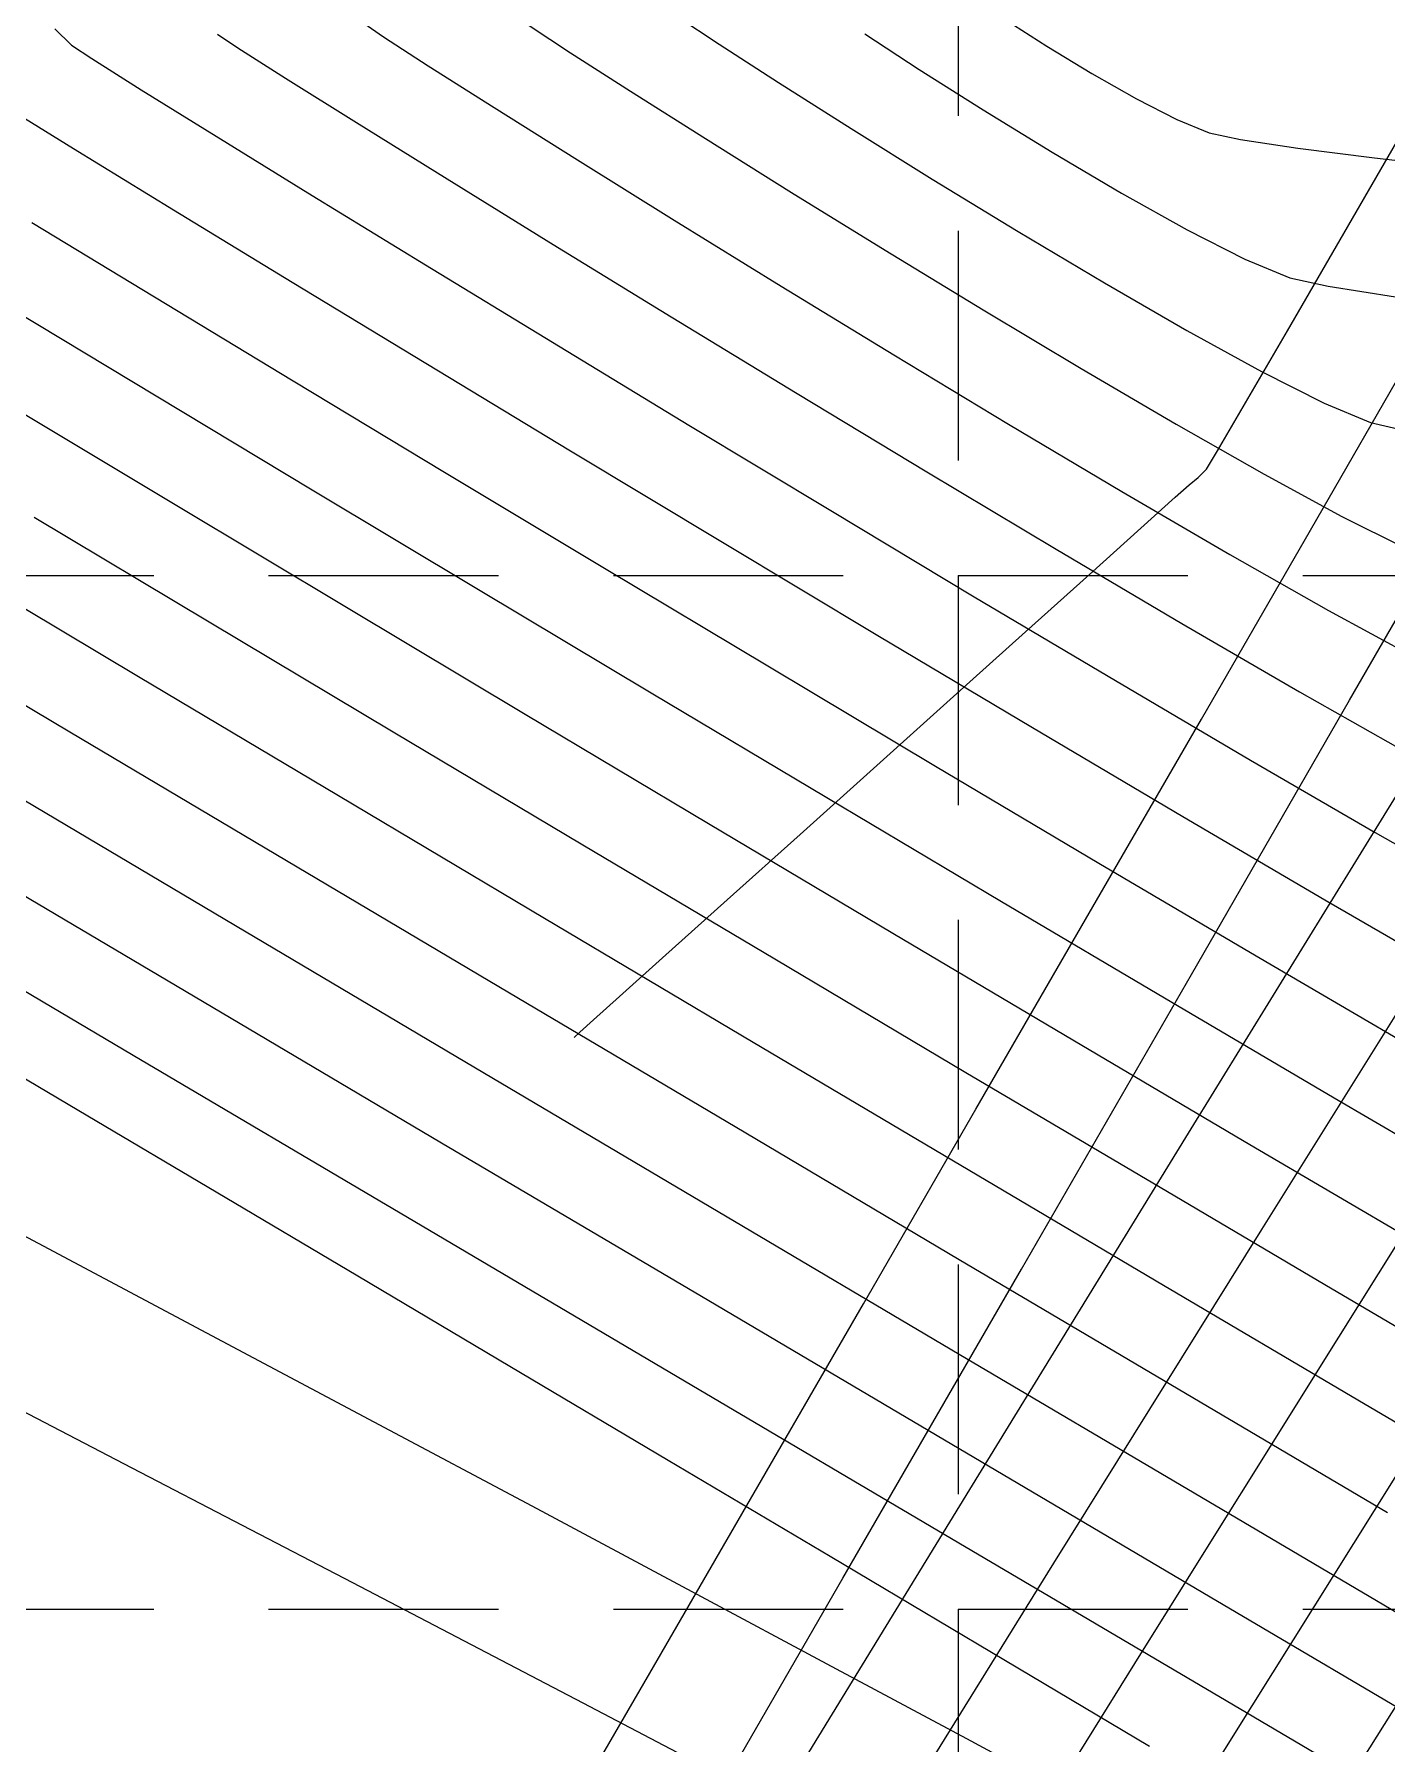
# Model space of a CAD drawing. Header units: inches. Extents: x 2547543 to 2548696, y 7125653 to 7126375.
# Drawn here: x 2547815.5 to 2547839.05, y 7125886.03 to 7125915.8 of the extents above; entities that cross this region are included whole.
import ezdxf

# ---------------------------------------------------------------- set-up
doc = ezdxf.new("R2010")
doc.units = ezdxf.units.IN
doc.header["$MEASUREMENT"] = 0
doc.linetypes.add('HIDDEN', pattern=[0.375, 0.25, -0.125])
for name, color, linetype in [('CONT-MJR', 6, 'Continuous'), ('CONT-MNR', 14, 'Continuous'), ('GRID', 254, 'HIDDEN'), ('V-TOPO-MAJR-E', 6, 'Continuous'), ('V-TOPO-MINR-E', 14, 'Continuous')]:
    doc.layers.add(name, color=color, linetype=linetype)

msp = doc.modelspace()

# ---------------------------------------------------------------- linework, layer by layer
at = {"layer": 'CONT-MJR', "color": 35, "extrusion": (0.8509779753055216, -0.525201376183379, 0), "elevation": -1574378.767079778}
msp.add_lwpolyline([(7402114.45853211, 580), (7402120.188843596, 580)], dxfattribs=at)
at = {"layer": 'CONT-MJR', "color": 35, "extrusion": (0.8515835396307628, -0.5242189189927629, 0), "elevation": -1565834.992723048}
msp.add_lwpolyline([(7403919.927138428, 580.0000000000005), (7403926.507941967, 580.0000000000005)], dxfattribs=at)
at = {"layer": 'CONT-MJR', "color": 35, "elevation": 580}
msp.add_lwpolyline([(2547831.787276759, 7125890.460518548), (2547835.59493268, 7125896.665901599)], dxfattribs=at)
at = {"layer": 'CONT-MJR', "color": 35, "extrusion": (0.8532339835092898, -0.5215283016144657, 0), "elevation": -1542456.884195219}
msp.add_lwpolyline([(7408810.459218822, 580), (7408818.288496888, 580)], dxfattribs=at)
at = {"layer": 'CONT-MNR', "color": 35, "extrusion": (0.8657220758274332, -0.500525011787663, 0), "elevation": -1360977.495273989}
msp.add_lwpolyline([(7444316.280940237, 583.0000000000009), (7444318.380421326, 583.0000000000009)], dxfattribs=at)
at = {"layer": 'CONT-MNR', "color": 35}
for points, elevation in [([(2547837.314925186, 7125910.636648601), (2547838.231905684, 7125912.220716295)], 583), ([(2547836.586039935, 7125909.380251028), (2547837.314925186, 7125910.636648601)], 583), ([(2547836.099482877, 7125908.545694258), (2547836.586039935, 7125909.380251028)], 583), ([(2547833.870597063, 7125906.394442907), (2547834.762831053, 7125907.196449261)], 583), ([(2547832.759546166, 7125905.395747622), (2547833.870597063, 7125906.394442907)], 583), ([(2547827.566224487, 7125900.727603356), (2547828.833017525, 7125901.866291275)], 583), ([(2547836.86835494, 7125894.984746616), (2547840.149645238, 7125900.231630243)], 579), ([(2547825.237977854, 7125898.6348019), (2547825.689532635, 7125899.040692965)], 583), ([(2547829.937832578, 7125893.694458246), (2547831.893479485, 7125897.079083259)], 582), ([(2547833.248370466, 7125889.173207506), (2547836.86835494, 7125894.984746616)], 579), ([(2547829.5800743, 7125888.915591065), (2547832.686183613, 7125894.297665453)], 581), ([(2547834.794397548, 7125887.644336265), (2547838.208634375, 7125893.113442205)], 578), ([(2547837.887761971, 7125884.582867255), (2547840.890224644, 7125889.367899965)], 576)]:
    msp.add_lwpolyline(points, dxfattribs=dict(at, elevation=elevation))
at = {"layer": 'CONT-MNR', "color": 35, "extrusion": (0.8661952921465343, -0.4997056292090174, 0), "elevation": -1353930.888371752}
msp.add_lwpolyline([(7445596.085166533, 582), (7445599.702417958, 582)], dxfattribs=at)
at = {"layer": 'CONT-MNR', "color": 35, "extrusion": (0.8588355746394103, -0.5122513599140504, 0), "elevation": -1462084.062568626}
msp.add_lwpolyline([(7425115.896563745, 583), (7425116.267467426, 583)], dxfattribs=at)
at = {"layer": 'CONT-MNR', "color": 35, "extrusion": (0.8663960389399881, -0.4993574908911437, 0), "elevation": -1350936.546068188}
msp.add_lwpolyline([(7446137.363168309, 581.0000000000005), (7446142.349628061, 581.0000000000005)], dxfattribs=at)
at = {"layer": 'CONT-MNR', "color": 35, "extrusion": (0.7024644157387361, -0.7117188662813684, 0), "elevation": -3281879.26109562}
msp.add_lwpolyline([(6819039.63962731, 583), (6819039.844363084, 583)], dxfattribs=at)
at = {"layer": 'CONT-MNR', "color": 35, "extrusion": (0.6685021330394982, -0.7437102245644073, 0), "elevation": -3596377.067711663}
msp.add_lwpolyline([(6658535.733020994, 583), (6658536.054036528, 583)], dxfattribs=at)
at = {"layer": 'CONT-MNR', "color": 35, "extrusion": (-0.6336107251346389, 0.7736520206102724, 0), "elevation": 3898637.121542899}
msp.add_lwpolyline([(-6486189.866986196, 583.0000000000009), (-6486190.074746943, 583.0000000000009)], dxfattribs=at)
at = {"layer": 'CONT-MNR', "color": 35, "extrusion": (0.6685021329101956, -0.7437102246806342, 0), "elevation": -3596377.068869328}
msp.add_lwpolyline([(6658534.923660658, 583), (6658535.732395723, 583)], dxfattribs=at)
at = {"layer": 'CONT-MNR', "color": 35, "extrusion": (0.8661112947485584, -0.4998512029684192, 0), "elevation": -1355182.245205112}
msp.add_lwpolyline([(7445364.629396343, 582), (7445368.425821194, 582)], dxfattribs=at)
at = {"layer": 'CONT-MNR', "color": 35, "extrusion": (0.6685021333861464, -0.7437102242528142, 0), "elevation": -3596377.06460808}
msp.add_lwpolyline([(6658530.540920801, 583.0000000000009), (6658532.232325885, 583.0000000000009)], dxfattribs=at)
at = {"layer": 'CONT-MNR', "color": 35, "extrusion": (-0.6685021329252225, 0.7437102246671268, 0), "elevation": 3596377.068734786}
msp.add_lwpolyline([(-6658528.74655967, 583), (-6658530.538691899, 583)], dxfattribs=at)
at = {"layer": 'CONT-MNR', "color": 35, "extrusion": (0.8662874017739746, -0.499545931349357, 0), "elevation": -1352556.144664012}
msp.add_lwpolyline([(7445837.829375491, 581), (7445843.340965843, 581)], dxfattribs=at)
at = {"layer": 'CONT-MNR', "color": 35, "extrusion": (0.8660297225860657, -0.4999925195415449, 0), "elevation": -1356397.085998399}
msp.add_lwpolyline([(7445139.500660975, 582), (7445143.405434203, 582)], dxfattribs=at)
at = {"layer": 'CONT-MNR', "color": 35, "extrusion": (0.6685021330846932, -0.7437102245237825, 0), "elevation": -3596377.067307024}
msp.add_lwpolyline([(6658526.951219542, 583), (6658528.747330824, 583)], dxfattribs=at)
at = {"layer": 'CONT-MNR', "color": 35, "extrusion": (-0.6685021328679439, 0.743710224718613, 0), "elevation": 3596377.069247609}
msp.add_lwpolyline([(-6658523.733004072, 583), (-6658525.246829167, 583)], dxfattribs=at)
at = {"layer": 'CONT-MNR', "color": 35, "extrusion": (0.8659459778753902, -0.5001375444829496, 0), "elevation": -1357643.886909725}
msp.add_lwpolyline([(7444908.301346315, 582), (7444912.243642897, 582)], dxfattribs=at)
at = {"layer": 'CONT-MNR', "color": 35, "extrusion": (-0.6685021333119219, 0.7437102243195326, 0), "elevation": 3596377.065272624}
msp.add_lwpolyline([(-6658522.725558011, 583), (-6658523.735151025, 583)], dxfattribs=at)
at = {"layer": 'CONT-MNR', "color": 35, "extrusion": (0.866195292272862, -0.4997056289900397, 0), "elevation": -1353928.813860286}
msp.add_lwpolyline([(7445582.428882611, 581), (7445588.349675688, 581)], dxfattribs=at)
at = {"layer": 'CONT-MNR', "color": 35, "extrusion": (0.6685021331200665, -0.7437102244919865, 0), "elevation": -3596377.066990327}
msp.add_lwpolyline([(6658521.795741206, 583), (6658522.1174653, 583)], dxfattribs=at)
at = {"layer": 'CONT-MNR', "color": 35, "extrusion": (0.6685021331291982, -0.7437102244837782, 0), "elevation": -3596377.066908567}
msp.add_lwpolyline([(6658521.662161032, 583), (6658521.795785361, 583)], dxfattribs=at)
at = {"layer": 'CONT-MNR', "color": 35, "extrusion": (0.847333389485442, -0.531061321377402, 0), "elevation": -1625417.827636064}
msp.add_lwpolyline([(7391065.490657157, 578), (7391071.319485979, 578)], dxfattribs=at)
at = {"layer": 'CONT-MNR', "color": 35, "extrusion": (0.865753256289065, -0.5004710773110476, 0), "elevation": -1360511.628920199}
msp.add_lwpolyline([(7444377.058871064, 582), (7444380.863739353, 582)], dxfattribs=at)
at = {"layer": 'CONT-MNR', "color": 35, "extrusion": (0.8476958092665191, -0.5304826245523799, 0), "elevation": -1620368.579322213}
msp.add_lwpolyline([(7392166.705393643, 577), (7392172.753469609, 577)], dxfattribs=at)
at = {"layer": 'CONT-MNR', "color": 35, "extrusion": (0.8656320204421452, -0.5006807417758844, 0), "elevation": -1362314.563006942}
msp.add_lwpolyline([(7444043.704597743, 582.0000000000009), (7444047.33451448, 582.0000000000009)], dxfattribs=at)
at = {"layer": 'CONT-MNR', "color": 35, "extrusion": (0.8499383132289442, -0.526882210465999, 0), "elevation": -1589003.145606686}
msp.add_lwpolyline([(7398966.873712087, 579.0000000000009), (7398974.237932583, 579.0000000000009)], dxfattribs=at)
at = {"layer": 'CONT-MNR', "color": 35, "extrusion": (0.8660297226187814, -0.4999925194848787, 0), "elevation": -1356395.007964075}
msp.add_lwpolyline([(7445120.940526229, 581.0000000000009), (7445127.331941031, 581.0000000000009)], dxfattribs=at)
at = {"layer": 'CONT-MNR', "color": 35, "extrusion": (0.849423374631585, -0.5277119769623295, 0), "elevation": -1596225.827343192}
msp.add_lwpolyline([(7397411.532929649, 578.0000000000009), (7397418.466422567, 578.0000000000009)], dxfattribs=at)
at = {"layer": 'CONT-MNR', "color": 35, "extrusion": (0.8654812872322751, -0.500941255488869, 0), "elevation": -1364554.996378643}
msp.add_lwpolyline([(7443629.95626539, 582.0000000000009), (7443633.340405758, 582.0000000000009)], dxfattribs=at)
at = {"layer": 'CONT-MNR', "color": 35, "extrusion": (0.8488564464908166, -0.5286234323703252, 0), "elevation": -1604163.073869759}
msp.add_lwpolyline([(7395693.853725437, 577.0000000000009), (7395700.356667904, 577.0000000000009)], dxfattribs=at)
at = {"layer": 'GRID', "color": 252, "linetype": 'HIDDEN', "lineweight": 0, "ltscale": 16}
for p, q in [((2547831.583313598, 7126356.376313465), (2547831.583313598, 7125726.296813901)), ((2547561.583313602, 7125906.376313471), (2548677.583313586, 7125906.376313471)), ((2547561.583313602, 7125888.376313471), (2548677.583313586, 7125888.376313471))]:
    msp.add_line(p, q, dxfattribs=at)
at = {"layer": 'V-TOPO-MAJR-E', "color": 35}
for points, elevation in [([(2547832.405199501, 7125916.055177503), (2547833.128890107, 7125915.591942698)], 580), ([(2547818.694619804, 7125915.800734272), (2547819.045942929, 7125915.565006632)], 575), ([(2547833.128890107, 7125915.591942698), (2547833.913035091, 7125915.116651585)], 580), ([(2547834.689923475, 7125914.67558982), (2547835.391844283, 7125914.315043054)], 580), ([(2547835.391844283, 7125914.315043054), (2547835.951086537, 7125914.08129694)], 580), ([(2547837.494285717, 7125913.817189056), (2547838.829224739, 7125913.647979198)], 580), ([(2547828.780724554, 7125909.543760718), (2547831.03702012, 7125908.18051579)], 575), ([(2547820.935707035, 7125905.824348304), (2547824.050921542, 7125903.961203394)], 570), ([(2547827.241583469, 7125902.05718078), (2547830.447283514, 7125900.149086937)], 570), ([(2547818.119738762, 7125899.146092808), (2547822.59454817, 7125896.497571966)], 565), ([(2547836.662160758, 7125896.467911482), (2547839.550519354, 7125894.768442823)], 570), ([(2547831.600731716, 7125891.171524932), (2547835.970229367, 7125888.590289501)], 565)]:
    msp.add_lwpolyline(points, dxfattribs=dict(at, elevation=elevation))
at = {"layer": 'V-TOPO-MAJR-E', "color": 35, "extrusion": (-0.5375075096300648, -0.8432589620580891, 0), "elevation": -7378464.033433905}
msp.add_lwpolyline([(-1681761.884987166, 575), (-1681760.902713334, 575)], dxfattribs=at)
at = {"layer": 'V-TOPO-MAJR-E', "color": 35, "extrusion": (-0.5316573156755985, -0.8469595614246391, 0), "elevation": -7389928.949680588}
msp.add_lwpolyline([(-1630644.457030929, 575), (-1630642.996493379, 575)], dxfattribs=at)
at = {"layer": 'V-TOPO-MAJR-E', "color": 35, "extrusion": (-0.4937114425389709, -0.8696257882020798, 0), "elevation": -7454774.306533517}
msp.add_lwpolyline([(-1302483.756821183, 580), (-1302482.86346177, 580)], dxfattribs=at)
at = {"layer": 'V-TOPO-MAJR-E', "color": 35, "extrusion": (-0.5282197221509688, -0.8491077229249263, 0), "elevation": -7396478.190995371}
msp.add_lwpolyline([(-1600673.868553495, 575), (-1600672.010793666, 575)], dxfattribs=at)
at = {"layer": 'V-TOPO-MAJR-E', "color": 35, "extrusion": (-0.2074926330145133, -0.9782365804061433, 0), "elevation": -7499487.013135889}
msp.add_lwpolyline([(1013811.652863229, 580.0000000000009), (1013812.215624215, 580.0000000000009)], dxfattribs=at)
at = {"layer": 'V-TOPO-MAJR-E', "color": 35, "extrusion": (-0.1468163684752733, -0.9891637649791528, 0), "elevation": -7422759.988703866}
msp.add_lwpolyline([(1474026.736134625, 580.0000000000005), (1474027.73969524, 580.0000000000005)], dxfattribs=at)
at = {"layer": 'V-TOPO-MAJR-E', "color": 35, "extrusion": (-0.114865204941178, -0.9933810873445403, 0), "elevation": -7371405.877228871}
msp.add_lwpolyline([(1712455.374985644, 580.0000000000009), (1712456.962768094, 580.0000000000009)], dxfattribs=at)
at = {"layer": 'V-TOPO-MAJR-E', "color": 35, "extrusion": (0.5254906828150798, 0.8507993548860632, 0), "elevation": 7401579.505312425}
msp.add_lwpolyline([(1576915.134859022, 575), (1576912.96093032, 575)], dxfattribs=at)
at = {"layer": 'V-TOPO-MAJR-E', "color": 35, "extrusion": (-0.5229155000127053, -0.8523845258135921, 0), "elevation": -7406314.180129407}
msp.add_lwpolyline([(-1554523.69715777, 575.0000000000005), (-1554521.288112391, 575.0000000000005)], dxfattribs=at)
at = {"layer": 'V-TOPO-MAJR-E', "color": 35, "extrusion": (0.520206185678456, 0.8540407041715705, 0), "elevation": 7411213.096398835}
msp.add_lwpolyline([(1530995.300367369, 575.0000000000009), (1530992.737250879, 575.0000000000009)], dxfattribs=at)
at = {"layer": 'V-TOPO-MAJR-E', "color": 35, "extrusion": (-0.5147482945136383, -0.8573413516769739, 0), "elevation": -7420820.209880913}
msp.add_lwpolyline([(-1483702.344676272, 570), (-1483699.098487626, 570)], dxfattribs=at)
at = {"layer": 'V-TOPO-MAJR-E', "color": 35, "extrusion": (0.5134415817915873, 0.8581245492860303, 0), "elevation": 7423079.143444059}
msp.add_lwpolyline([(1472381.207605789, 575), (1472378.579429883, 575)], dxfattribs=at)
at = {"layer": 'V-TOPO-MAJR-E', "color": 35, "extrusion": (-0.5140397073176922, -0.8577663897010313, 0), "elevation": -7422043.640389531}
msp.add_lwpolyline([(-1477566.852085995, 570), (-1477563.378695314, 570)], dxfattribs=at)
at = {"layer": 'V-TOPO-MAJR-E', "color": 35, "extrusion": (-0.5087631938883586, -0.8609065062737744, 0), "elevation": -7430983.357292616}
msp.add_lwpolyline([(-1431952.860480541, 575.0000000000005), (-1431950.321266477, 575.0000000000005)], dxfattribs=at)
at = {"layer": 'V-TOPO-MAJR-E', "color": 35, "extrusion": (-0.502496679420626, -0.8645791387555246, 0), "elevation": -7441188.141551445}
msp.add_lwpolyline([(-1377938.467773182, 575), (-1377936.098451041, 575)], dxfattribs=at)
at = {"layer": 'V-TOPO-MAJR-E', "color": 35, "extrusion": (-0.4935179492151091, -0.8697356114374718, 0), "elevation": -7455056.326898752}
msp.add_lwpolyline([(-1300816.67122899, 575.0000000000005), (-1300814.552626503, 575.0000000000005)], dxfattribs=at)
at = {"layer": 'V-TOPO-MAJR-E', "color": 35, "extrusion": (0.5124412191921615, 0.8587223048651125, 0), "elevation": 7424782.736753359}
msp.add_lwpolyline([(1463733.572327206, 570), (1463729.856734972, 570)], dxfattribs=at)
at = {"layer": 'V-TOPO-MAJR-E', "color": 35, "extrusion": (-0.5095158980888588, -0.8604612423547638, 0), "elevation": -7429713.869587531}
msp.add_lwpolyline([(-1438465.211654363, 565), (-1438460.158507715, 565)], dxfattribs=at)
at = {"layer": 'V-TOPO-MAJR-E', "color": 35, "extrusion": (-0.5103201089860497, -0.8599845268168879, 0), "elevation": -7428372.979392622}
msp.add_lwpolyline([(-1445395.379088982, 570.0000000000009), (-1445391.704221858, 570.0000000000009)], dxfattribs=at)
at = {"layer": 'V-TOPO-MAJR-E', "color": 35, "extrusion": (0.5089081985814409, 0.8608207975046798, 0), "elevation": 7430734.846463327}
msp.add_lwpolyline([(1433199.895743579, 570.0000000000009), (1433196.347329799, 570.0000000000009)], dxfattribs=at)
at = {"layer": 'V-TOPO-MAJR-E', "color": 35, "extrusion": (0.5091452991063888, 0.8606805820964396, 0), "elevation": 7430332.642460468}
msp.add_lwpolyline([(1435255.269903267, 565.0000000000009), (1435250.017497407, 565.0000000000009)], dxfattribs=at)
at = {"layer": 'V-TOPO-MAJR-E', "color": 35, "extrusion": (0.508908957634391, 0.8608203487601102, 0), "elevation": 7430726.447655022}
msp.add_lwpolyline([(1433209.771966401, 565), (1433204.561192958, 565)], dxfattribs=at)
at = {"layer": 'V-TOPO-MAJR-E', "color": 35, "extrusion": (0.5082607800404779, 0.861203216129994, 0), "elevation": 7431803.269385315}
msp.add_lwpolyline([(1427605.161648869, 565), (1427600.316663194, 565)], dxfattribs=at)
at = {"layer": 'V-TOPO-MINR-E', "color": 35, "extrusion": (0.6968887658628937, 0.7171792300492905, 0), "elevation": 6886103.123216806}
msp.add_lwpolyline([(3138730.113661461, 574.0000000000009), (3138729.708401859, 574.0000000000009)], dxfattribs=at)
at = {"layer": 'V-TOPO-MINR-E', "color": 35}
for points, elevation in [([(2547821.237700909, 7125915.992654535), (2547821.582070318, 7125915.756484937)], 576), ([(2547816.151538698, 7125915.60881401), (2547816.505296248, 7125915.375740266)], 574), ([(2547816.505296248, 7125915.375740266), (2547817.367065382, 7125914.833424423)], 574), ([(2547814.843239863, 7125914.638436348), (2547816.1876693, 7125913.809892843)], 573), ([(2547829.720917059, 7125914.1585768), (2547831.134459498, 7125913.277909061)], 578), ([(2547818.668296176, 7125914.025047909), (2547820.340438711, 7125912.993792153)], 574), ([(2547817.926904995, 7125912.744433394), (2547819.993532494, 7125911.48402845)], 573), ([(2547815.464370937, 7125912.521924964), (2547817.597366255, 7125911.226987245)], 572), ([(2547826.644577417, 7125912.560025806), (2547828.501445385, 7125911.41408571)], 576), ([(2547824.523259314, 7125910.43536863), (2547826.896837539, 7125908.994563721)], 574), ([(2547822.32013734, 7125910.070648459), (2547824.839305077, 7125908.546263867)], 573), ([(2547836.866562527, 7125909.924902329), (2547837.955874508, 7125909.374802857)], 578), ([(2547820.012744296, 7125909.765164413), (2547822.645047083, 7125908.176849029)], 572), ([(2547835.379367092, 7125909.009760448), (2547836.912966167, 7125908.137234831)], 577), ([(2547838.762422143, 7125909.03825873), (2547839.485267661, 7125908.872792519)], 578), ([(2547824.839305077, 7125908.546263867), (2547827.483621249, 7125906.95284512)], 573), ([(2547820.343105045, 7125907.869163536), (2547823.23698171, 7125906.13174489)], 571), ([(2547838.264325162, 7125907.40300563), (2547839.370385837, 7125906.848898633)], 577), ([(2547827.483621249, 7125906.95284512), (2547830.185671401, 7125905.332362666)], 573), ([(2547814.004948007, 7125906.594192315), (2547817.316718096, 7125904.617373182)], 568), ([(2547831.865580226, 7125906.005674753), (2547834.323644845, 7125904.543953551)], 574), ([(2547838.033070666, 7125905.764632104), (2547839.52683017, 7125904.953358578)], 576), ([(2547816.125335659, 7125903.654580613), (2547819.893997486, 7125901.413224106)], 567), ([(2547832.878041076, 7125903.726786952), (2547835.493315818, 7125902.178088424)], 573), ([(2547836.672771752, 7125903.16162311), (2547838.844411026, 7125901.901864856)], 574), ([(2547814.949972704, 7125902.686454881), (2547819.008261817, 7125900.278497516)], 566), ([(2547829.298168936, 7125902.507732927), (2547832.339387842, 7125900.698405548)], 571), ([(2547835.493315818, 7125902.178088424), (2547837.964081173, 7125900.728237529)], 573), ([(2547838.844411026, 7125901.901864856), (2547840.770012746, 7125900.807860222)], 574), ([(2547835.30362917, 7125898.94237453), (2547838.127847094, 7125897.278272844)], 571), ([(2547814.502440036, 7125898.107389322), (2547816.438916934, 7125896.963000681)], 563), ([(2547817.227649075, 7125898.022178108), (2547822.000061832, 7125895.200864458)], 564), ([(2547831.71802651, 7125897.72235741), (2547834.970625624, 7125895.796011065)], 569), ([(2547812.665601038, 7125896.289735151), (2547815.56892792, 7125894.749845067)], 562), ([(2547831.631063865, 7125896.103576927), (2547835.160299182, 7125894.014407689)], 568), ([(2547822.000061832, 7125895.200864458), (2547826.818737777, 7125892.352991946)], 564), ([(2547815.56892792, 7125894.749845067), (2547818.504544083, 7125893.18935507)], 562), ([(2547821.138072083, 7125894.177912831), (2547823.781067085, 7125892.608774055)], 563), ([(2547835.160299182, 7125894.014407689), (2547838.543327058, 7125892.017314283)], 568), ([(2547826.818737777, 7125892.352991946), (2547831.59682145, 7125889.530030856)], 564), ([(2547838.543327058, 7125892.017314283), (2547841.716913995, 7125890.15047866)], 568), ([(2547835.692768375, 7125890.400223965), (2547839.601784796, 7125888.09306581)], 566), ([(2547829.354683824, 7125889.296207889), (2547832.165622313, 7125887.624340934)], 563), ([(2547821.040605452, 7125888.836568616), (2547825.049178823, 7125886.742134337)], 561), ([(2547826.951466426, 7125888.682323013), (2547829.462577881, 7125887.33747077)], 562), ([(2547825.049178823, 7125886.742134337), (2547829.153402728, 7125884.592530197)], 561), ([(2547836.24745739, 7125886.783451467), (2547840.683790138, 7125884.164724059)], 564)]:
    msp.add_lwpolyline(points, dxfattribs=dict(at, elevation=elevation))
at = {"layer": 'V-TOPO-MINR-E', "color": 35, "extrusion": (0.548441558743871, 0.8361888881362831, 0), "elevation": 7355944.364889318}
msp.add_lwpolyline([(1777686.2353497, 577.0000000000005), (1777685.372598523, 577.0000000000005)], dxfattribs=at)
at = {"layer": 'V-TOPO-MINR-E', "color": 35, "extrusion": (-0.5533710120142602, -0.8329348852475286, 0), "elevation": -7345317.555867053}
msp.add_lwpolyline([(-1821101.681585941, 578.0000000000009), (-1821100.797473981, 578.0000000000009)], dxfattribs=at)
at = {"layer": 'V-TOPO-MINR-E', "color": 35, "extrusion": (-0.5437018542730719, -0.8392784363130174, 0), "elevation": -7365882.751929556}
msp.add_lwpolyline([(-1736041.896790026, 576.0000000000009), (-1736040.968759999, 576.0000000000009)], dxfattribs=at)
at = {"layer": 'V-TOPO-MINR-E', "color": 35, "extrusion": (0.5428591597750451, 0.8398237509432155, 0), "elevation": 7367624.646148888}
msp.add_lwpolyline([(1728642.584384793, 578), (1728641.352270682, 578)], dxfattribs=at)
at = {"layer": 'V-TOPO-MINR-E', "color": 35, "extrusion": (-0.5466337733909354, -0.837371791851378, 0), "elevation": -7359770.79223005}
msp.add_lwpolyline([(-1761785.305768307, 579), (-1761784.174787943, 579)], dxfattribs=at)
at = {"layer": 'V-TOPO-MINR-E', "color": 35, "extrusion": (-0.5399363655911092, -0.8417058400131628, 0), "elevation": -7373587.955281667}
msp.add_lwpolyline([(-1703021.858057853, 577), (-1703020.618136773, 577)], dxfattribs=at)
at = {"layer": 'V-TOPO-MINR-E', "color": 35, "extrusion": (-0.5366659653456606, -0.8437947864496499, 0), "elevation": -7380139.685112773}
msp.add_lwpolyline([(-1674396.962673417, 576), (-1674395.602889553, 576)], dxfattribs=at)
at = {"layer": 'V-TOPO-MINR-E', "color": 35, "extrusion": (0.5352159743047418, 0.844715254301132, 0), "elevation": 7383009.061413033}
msp.add_lwpolyline([(1661712.006272107, 579.0000000000009), (1661710.690554075, 579.0000000000009)], dxfattribs=at)
at = {"layer": 'V-TOPO-MINR-E', "color": 35, "extrusion": (-0.5277002387035621, -0.8494306670189179, 0), "elevation": -7397454.422849193}
msp.add_lwpolyline([(-1596152.753030592, 574.0000000000009), (-1596151.221144771, 574.0000000000009)], dxfattribs=at)
at = {"layer": 'V-TOPO-MINR-E', "color": 35, "extrusion": (0.534517439096772, 0.8451574452736182, 0), "elevation": 7384377.319139818}
msp.add_lwpolyline([(1655611.72037629, 577.0000000000009), (1655610.178868911, 577.0000000000009)], dxfattribs=at)
at = {"layer": 'V-TOPO-MINR-E', "color": 35, "extrusion": (-0.5355501896020012, -0.8445034010690904, 0), "elevation": -7382349.432755236}
msp.add_lwpolyline([(-1664635.306611987, 578.0000000000005), (-1664633.814054023, 578.0000000000005)], dxfattribs=at)
at = {"layer": 'V-TOPO-MINR-E', "color": 35, "extrusion": (-0.5323187623330383, -0.8465439948804919, 0), "elevation": -7388654.403363547}
msp.add_lwpolyline([(-1636413.307941731, 576), (-1636411.595238958, 576)], dxfattribs=at)
at = {"layer": 'V-TOPO-MINR-E', "color": 35, "extrusion": (0.5232542060142773, 0.8521766459416548, 0), "elevation": 7405701.723907153}
msp.add_lwpolyline([(1557461.780117658, 579), (1557460.373081104, 579)], dxfattribs=at)
at = {"layer": 'V-TOPO-MINR-E', "color": 35, "extrusion": (-0.5223753918262023, -0.8527156325613021, 0), "elevation": -7407294.581314985}
msp.add_lwpolyline([(-1549839.326444167, 573), (-1549837.286800903, 573)], dxfattribs=at)
at = {"layer": 'V-TOPO-MINR-E', "color": 35, "extrusion": (-0.5299144140703536, -0.8480511268552586, 0), "elevation": -7393269.732889913}
msp.add_lwpolyline([(-1615436.817871484, 577), (-1615435.050376845, 577)], dxfattribs=at)
at = {"layer": 'V-TOPO-MINR-E', "color": 35, "extrusion": (-0.5287133361339096, -0.8488004525176406, 0), "elevation": -7395547.730696436}
msp.add_lwpolyline([(-1604970.580530023, 576.0000000000005), (-1604968.593755959, 576.0000000000005)], dxfattribs=at)
at = {"layer": 'V-TOPO-MINR-E', "color": 35, "extrusion": (0.5084067923909654, 0.8611170265711449, 0), "elevation": 7431581.371497003}
msp.add_lwpolyline([(1428880.385482981, 579), (1428878.9803768, 579)], dxfattribs=at)
at = {"layer": 'V-TOPO-MINR-E', "color": 35, "extrusion": (-0.5213933312081706, -0.8533164677724479, 0), "elevation": -7409081.310509877}
msp.add_lwpolyline([(-1541297.397731892, 578), (-1541295.646945119, 578)], dxfattribs=at)
at = {"layer": 'V-TOPO-MINR-E', "color": 35, "extrusion": (0.5228047838448161, 0.852452437376406, 0), "elevation": 7406514.562448812}
msp.add_lwpolyline([(1553565.743212309, 574.0000000000009), (1553563.426948942, 574.0000000000009)], dxfattribs=at)
at = {"layer": 'V-TOPO-MINR-E', "color": 35, "extrusion": (-0.5252919405159676, -0.8509220747101166, 0), "elevation": -7401950.586952454}
msp.add_lwpolyline([(-1575181.022475304, 577), (-1575179.104582931, 577)], dxfattribs=at)
at = {"layer": 'V-TOPO-MINR-E', "color": 35, "extrusion": (-0.4873524058915604, -0.8732053781738336, 0), "elevation": -7464078.822928263}
msp.add_lwpolyline([(-1248048.134832054, 579), (-1248046.824534832, 579)], dxfattribs=at)
at = {"layer": 'V-TOPO-MINR-E', "color": 35, "extrusion": (0.512316422018663, 0.8587967650905513, 0), "elevation": 7425006.983534795}
msp.add_lwpolyline([(1462651.507194488, 578.0000000000009), (1462649.758505423, 578.0000000000009)], dxfattribs=at)
at = {"layer": 'V-TOPO-MINR-E', "color": 35, "extrusion": (0.4529381825434861, 0.8915419243054159, 0), "elevation": 7507061.661814753}
msp.add_lwpolyline([(956095.5793375592, 579.0000000000009), (956094.4558493146, 579.0000000000009)], dxfattribs=at)
at = {"layer": 'V-TOPO-MINR-E', "color": 35, "extrusion": (-0.5201221401947612, -0.8540918915896704, 0), "elevation": -7411366.649230896}
msp.add_lwpolyline([(-1530263.406694572, 577), (-1530261.413970057, 577)], dxfattribs=at)
at = {"layer": 'V-TOPO-MINR-E', "color": 35, "extrusion": (-0.520871054052283, -0.8536353700793237, 0), "elevation": -7410017.236618351}
msp.add_lwpolyline([(-1536769.936697934, 574.0000000000009), (-1536767.349742981, 574.0000000000009)], dxfattribs=at)
at = {"layer": 'V-TOPO-MINR-E', "color": 35, "extrusion": (0.3838610105609556, 0.9233908839549597, 0), "elevation": 7558017.196676796}
msp.add_lwpolyline([(382710.6707846345, 579), (382709.8234774577, 579)], dxfattribs=at)
at = {"layer": 'V-TOPO-MINR-E', "color": 35, "extrusion": (0.5191924309783692, 0.8546573697188664, 0), "elevation": 7413021.621926649}
msp.add_lwpolyline([(1522206.172139789, 573.0000000000005), (1522203.449873617, 573.0000000000005)], dxfattribs=at)
at = {"layer": 'V-TOPO-MINR-E', "color": 35, "extrusion": (-0.5213279221990711, -0.8533564305350956, 0), "elevation": -7409196.467411575}
msp.add_lwpolyline([(-1540730.755670933, 576.0000000000009), (-1540728.457266765, 576.0000000000009)], dxfattribs=at)
at = {"layer": 'V-TOPO-MINR-E', "color": 35, "extrusion": (-0.5000727361802956, -0.8659834054582989, 0), "elevation": -7445023.465897705}
msp.add_lwpolyline([(-1357091.96955434, 578), (-1357090.310258779, 578)], dxfattribs=at)
at = {"layer": 'V-TOPO-MINR-E', "color": 35, "extrusion": (-0.2180564240578141, -0.9759361638586402, 0), "elevation": -7510007.094740285}
msp.add_lwpolyline([(932675.8232091735, 579), (932676.506647245, 579)], dxfattribs=at)
at = {"layer": 'V-TOPO-MINR-E', "color": 35, "extrusion": (-0.1553632286688902, -0.9878574123716328, 0), "elevation": -7435224.748507348}
msp.add_lwpolyline([(1409796.073297474, 579), (1409797.25797098, 579)], dxfattribs=at)
at = {"layer": 'V-TOPO-MINR-E', "color": 35, "extrusion": (0.5177724765342772, 0.8555183589751664, 0), "elevation": 7415537.706260782}
msp.add_lwpolyline([(1509895.973693766, 572.0000000000009), (1509893.15040188, 572.0000000000009)], dxfattribs=at)
at = {"layer": 'V-TOPO-MINR-E', "color": 35, "extrusion": (-0.516540926050922, -0.8562625016398046, 0), "elevation": -7417701.174641058}
msp.add_lwpolyline([(-1499226.098824731, 571.0000000000009), (-1499223.202026892, 571.0000000000009)], dxfattribs=at)
at = {"layer": 'V-TOPO-MINR-E', "color": 35, "extrusion": (-0.5138675215483177, -0.8578695531943008, 0), "elevation": -7422350.211976869}
msp.add_lwpolyline([(-1476066.710953319, 577), (-1476064.718920269, 577)], dxfattribs=at)
at = {"layer": 'V-TOPO-MINR-E', "color": 35, "extrusion": (-0.4818241506696336, -0.8762679315320664, 0), "elevation": -7471815.684454257}
msp.add_lwpolyline([(-1200849.239292395, 578), (-1200847.756370491, 578)], dxfattribs=at)
at = {"layer": 'V-TOPO-MINR-E', "color": 35, "extrusion": (-0.5168148359087119, -0.8560972055699347, 0), "elevation": -7417228.405499879}
msp.add_lwpolyline([(-1501585.579439766, 576), (-1501583.243437806, 576)], dxfattribs=at)
at = {"layer": 'V-TOPO-MINR-E', "color": 35, "extrusion": (0.5057679308128072, 0.8626695776259479, 0), "elevation": 7435918.343525143}
msp.add_lwpolyline([(1406118.100338861, 577.0000000000005), (1406116.184447825, 577.0000000000005)], dxfattribs=at)
at = {"layer": 'V-TOPO-MINR-E', "color": 35, "extrusion": (0.5156494404641273, 0.8567996583502077, 0), "elevation": 7419257.562059615}
msp.add_lwpolyline([(1491501.979076225, 571), (1491498.806022989, 571)], dxfattribs=at)
at = {"layer": 'V-TOPO-MINR-E', "color": 35, "extrusion": (-0.3850858667662165, -0.9228807481017857, 0), "elevation": -7557500.962341391}
msp.add_lwpolyline([(-392736.3893338754, 578.0000000000005), (-392735.5153882043, 578.0000000000005)], dxfattribs=at)
at = {"layer": 'V-TOPO-MINR-E', "color": 35, "extrusion": (-0.511197388884088, -0.8594633381349611, 0), "elevation": -7426902.845982541}
msp.add_lwpolyline([(-1452977.48525705, 576), (-1452975.190420024, 576)], dxfattribs=at)
at = {"layer": 'V-TOPO-MINR-E', "color": 35, "extrusion": (-0.51673255304311, -0.8561468732790826, 0), "elevation": -7417369.802081788}
msp.add_lwpolyline([(-1500875.116129968, 574), (-1500872.230771911, 574)], dxfattribs=at)
at = {"layer": 'V-TOPO-MINR-E', "color": 35, "extrusion": (0.5154356047607267, 0.8569283151728294, 0), "elevation": 7419630.993936446}
msp.add_lwpolyline([(1489645.424024207, 572), (1489642.175479955, 572)], dxfattribs=at)
at = {"layer": 'V-TOPO-MINR-E', "color": 35, "extrusion": (-0.4774103981195319, -0.8786804377971267, 0), "elevation": -7477759.916690427}
msp.add_lwpolyline([(-1163248.186639701, 577.0000000000009), (-1163246.648698332, 577.0000000000009)], dxfattribs=at)
at = {"layer": 'V-TOPO-MINR-E', "color": 35, "extrusion": (-0.5037863826651463, -0.863828270341488, 0), "elevation": -7439124.933751878}
msp.add_lwpolyline([(-1389043.918553636, 576.0000000000009), (-1389041.743574348, 576.0000000000009)], dxfattribs=at)
at = {"layer": 'V-TOPO-MINR-E', "color": 35, "extrusion": (-0.5133610509463075, -0.858172728167997, 0), "elevation": -7423208.628239951}
msp.add_lwpolyline([(-1471697.524824813, 569), (-1471693.977362609, 569)], dxfattribs=at)
at = {"layer": 'V-TOPO-MINR-E', "color": 35, "extrusion": (-0.5142077477021286, -0.8576656645821285, 0), "elevation": -7421759.795230538}
msp.add_lwpolyline([(-1479011.080363031, 574), (-1479008.167278698, 574)], dxfattribs=at)
at = {"layer": 'V-TOPO-MINR-E', "color": 35, "extrusion": (0.4933378011151759, 0.869837809014326, 0), "elevation": 7455327.070382845}
msp.add_lwpolyline([(1299274.805026904, 576.0000000000005), (1299272.828468, 576.0000000000005)], dxfattribs=at)
at = {"layer": 'V-TOPO-MINR-E', "color": 35, "extrusion": (-0.5141123879445414, -0.8577228296844858, 0), "elevation": -7421921.30460922}
msp.add_lwpolyline([(-1478188.771889009, 572), (-1478185.42607817, 572)], dxfattribs=at)
at = {"layer": 'V-TOPO-MINR-E', "color": 35, "extrusion": (-0.5137399068596771, -0.857945982040717, 0), "elevation": -7422561.006591741}
msp.add_lwpolyline([(-1474967.64329499, 571), (-1474964.139535271, 571)], dxfattribs=at)
at = {"layer": 'V-TOPO-MINR-E', "color": 35, "extrusion": (0.5115245832625969, 0.8592686429272434, 0), "elevation": 7426336.144643817}
msp.add_lwpolyline([(1455820.566227901, 567.0000000000005), (1455816.392833444, 567.0000000000005)], dxfattribs=at)
at = {"layer": 'V-TOPO-MINR-E', "color": 35, "extrusion": (-0.5127818042561048, -0.8585189696354145, 0), "elevation": -7424200.096779489}
msp.add_lwpolyline([(-1466684.159715644, 569), (-1466680.430760707, 569)], dxfattribs=at)
at = {"layer": 'V-TOPO-MINR-E', "color": 35, "extrusion": (-0.512184376034134, -0.8588755235460636, 0), "elevation": -7425224.486961709}
msp.add_lwpolyline([(-1461508.391709492, 573), (-1461505.256948282, 573)], dxfattribs=at)
at = {"layer": 'V-TOPO-MINR-E', "color": 35, "extrusion": (-0.5120656798302147, -0.858946296074452, 0), "elevation": -7425419.183640979}
msp.add_lwpolyline([(-1460492.945031107, 568.0000000000009), (-1460488.891541218, 568.0000000000009)], dxfattribs=at)
at = {"layer": 'V-TOPO-MINR-E', "color": 35, "extrusion": (-0.5125810129684069, -0.8586388677111478, 0), "elevation": -7424547.223864235}
msp.add_lwpolyline([(-1464939.086205304, 572), (-1464935.720029769, 572)], dxfattribs=at)
at = {"layer": 'V-TOPO-MINR-E', "color": 35, "extrusion": (-0.5071539745208371, -0.8618554670753782, 0), "elevation": -7433644.092720743}
msp.add_lwpolyline([(-1418065.870486529, 574.0000000000009), (-1418063.144824284, 574.0000000000009)], dxfattribs=at)
at = {"layer": 'V-TOPO-MINR-E', "color": 35, "extrusion": (-0.5126141095623515, -0.8586191091966201, 0), "elevation": -7424489.310409347}
msp.add_lwpolyline([(-1465226.804664917, 571), (-1465223.24645078, 571)], dxfattribs=at)
at = {"layer": 'V-TOPO-MINR-E', "color": 35, "extrusion": (0.5121464817519453, 0.858898120401427, 0), "elevation": 7425283.20011536}
msp.add_lwpolyline([(1461187.175238569, 569.0000000000005), (1461183.332260609, 569.0000000000005)], dxfattribs=at)
at = {"layer": 'V-TOPO-MINR-E', "color": 35, "extrusion": (-0.5107377097831697, -0.8597365828004779, 0), "elevation": -7427673.009828876}
msp.add_lwpolyline([(-1449003.727486195, 572.0000000000005), (-1449000.417842247, 572.0000000000005)], dxfattribs=at)
at = {"layer": 'V-TOPO-MINR-E', "color": 35, "extrusion": (0.5115402453567617, 0.8592593190535348, 0), "elevation": 7426311.042003557}
msp.add_lwpolyline([(1455947.170234833, 568.0000000000009), (1455942.994014001, 568.0000000000009)], dxfattribs=at)
at = {"layer": 'V-TOPO-MINR-E', "color": 35, "extrusion": (0.5114268373894929, 0.8593268237392462, 0), "elevation": 7426504.570020227}
msp.add_lwpolyline([(1454962.956181467, 569.0000000000009), (1454959.066649319, 569.0000000000009)], dxfattribs=at)
at = {"layer": 'V-TOPO-MINR-E', "color": 35, "extrusion": (0.5107658812325143, 0.859719846559781, 0), "elevation": 7427618.342956514}
msp.add_lwpolyline([(1449255.986571955, 567.0000000000009), (1449251.470911513, 567.0000000000009)], dxfattribs=at)
at = {"layer": 'V-TOPO-MINR-E', "color": 35, "extrusion": (-0.5084305301621617, -0.8611030112588292, 0), "elevation": -7431531.73348573}
msp.add_lwpolyline([(-1429078.250496427, 572), (-1429075.074271522, 572)], dxfattribs=at)
at = {"layer": 'V-TOPO-MINR-E', "color": 35, "extrusion": (-0.5089883022989238, -0.8607734359997753, 0), "elevation": -7430592.89040331}
msp.add_lwpolyline([(-1433910.737001637, 564.0000000000005), (-1433905.347320778, 564.0000000000005)], dxfattribs=at)
at = {"layer": 'V-TOPO-MINR-E', "color": 35, "extrusion": (0.5096828560878571, 0.8603623575041652, 0), "elevation": 7429443.187792974}
msp.add_lwpolyline([(1439890.38212072, 571.0000000000005), (1439886.936780158, 571.0000000000005)], dxfattribs=at)
at = {"layer": 'V-TOPO-MINR-E', "color": 35, "extrusion": (-0.5014041368176138, -0.8652132058528601, 0), "elevation": -7442919.90879889}
msp.add_lwpolyline([(-1368533.050793648, 573), (-1368530.440059676, 573)], dxfattribs=at)
at = {"layer": 'V-TOPO-MINR-E', "color": 35, "extrusion": (0.5109420349676738, 0.8596151679112536, 0), "elevation": 7427322.650505223}
msp.add_lwpolyline([(1450773.565962129, 568.0000000000009), (1450769.340874149, 568.0000000000009)], dxfattribs=at)
at = {"layer": 'V-TOPO-MINR-E', "color": 35, "extrusion": (-0.5100018187500598, -0.8601733225761138, 0), "elevation": -7428901.646960766}
msp.add_lwpolyline([(-1442656.160606145, 566.0000000000005), (-1442651.302964594, 566.0000000000005)], dxfattribs=at)
at = {"layer": 'V-TOPO-MINR-E', "color": 35, "extrusion": (0.5105880993876951, 0.8598254431939434, 0), "elevation": 7427920.721747514}
msp.add_lwpolyline([(1447711.906972592, 569), (1447708.038353845, 569)], dxfattribs=at)
at = {"layer": 'V-TOPO-MINR-E', "color": 35, "extrusion": (-0.5054149488368734, -0.8628764277068997, 0), "elevation": -7436485.712330868}
msp.add_lwpolyline([(-1403067.968420793, 572.0000000000005), (-1403065.002487759, 572.0000000000005)], dxfattribs=at)
at = {"layer": 'V-TOPO-MINR-E', "color": 35, "extrusion": (0.5103100756512657, 0.8599904805803373, 0), "elevation": 7428385.54138463}
msp.add_lwpolyline([(1445313.918535007, 567.0000000000009), (1445309.352565607, 567.0000000000009)], dxfattribs=at)
at = {"layer": 'V-TOPO-MINR-E', "color": 35, "extrusion": (-0.5102419112238201, -0.8600309250432006, 0), "elevation": -7428501.498631533}
msp.add_lwpolyline([(-1444721.052645578, 568), (-1444716.852553281, 568)], dxfattribs=at)
at = {"layer": 'V-TOPO-MINR-E', "color": 35, "extrusion": (-0.5096827955258195, -0.8603623933814086, 0), "elevation": -7429436.131428657}
msp.add_lwpolyline([(-1439896.25709083, 566), (-1439891.348056316, 566)], dxfattribs=at)
at = {"layer": 'V-TOPO-MINR-E', "color": 35, "extrusion": (0.5049850552173298, 0.8631280866749445, 0), "elevation": 7437182.261313518}
msp.add_lwpolyline([(1399360.982095498, 571), (1399357.945293972, 571)], dxfattribs=at)
at = {"layer": 'V-TOPO-MINR-E', "color": 35, "extrusion": (-0.509571122893275, -0.8604285389928015, 0), "elevation": -7429618.796592765}
msp.add_lwpolyline([(-1438937.340898895, 563), (-1438934.747046581, 563)], dxfattribs=at)
at = {"layer": 'V-TOPO-MINR-E', "color": 35, "extrusion": (0.5097749086309599, 0.8603078184756293, 0), "elevation": 7429283.345109814}
msp.add_lwpolyline([(1440687.285339801, 567.0000000000005), (1440682.749610042, 567.0000000000005)], dxfattribs=at)
at = {"layer": 'V-TOPO-MINR-E', "color": 35, "extrusion": (-0.5101155093444519, -0.8601059045991084, 0), "elevation": -7428706.735537441}
msp.add_lwpolyline([(-1443636.002018252, 563.0000000000009), (-1443633.13338245, 563.0000000000009)], dxfattribs=at)
at = {"layer": 'V-TOPO-MINR-E', "color": 35, "extrusion": (-0.5083432892485419, -0.8611545159121987, 0), "elevation": -7431672.154084974}
msp.add_lwpolyline([(-1428321.717033342, 569), (-1428318.092635971, 569)], dxfattribs=at)
at = {"layer": 'V-TOPO-MINR-E', "color": 35, "extrusion": (0.5093069641096347, 0.8605849268430322, 0), "elevation": 7430064.327992945}
msp.add_lwpolyline([(1436646.235881276, 566.0000000000005), (1436641.362807144, 566.0000000000005)], dxfattribs=at)
at = {"layer": 'V-TOPO-MINR-E', "color": 35, "extrusion": (-0.5091294247372428, -0.8606899725608079, 0), "elevation": -7430361.950525038}
msp.add_lwpolyline([(-1435109.435248666, 567), (-1435105.010306245, 567)], dxfattribs=at)
at = {"layer": 'V-TOPO-MINR-E', "color": 35, "extrusion": (0.5067618396808171, 0.8620860965375291, 0), "elevation": 7434281.221381385}
msp.add_lwpolyline([(1414675.33412065, 569), (1414671.933024187, 569)], dxfattribs=at)
at = {"layer": 'V-TOPO-MINR-E', "color": 35, "extrusion": (-0.4701002352601527, -0.8826130345787724, 0), "elevation": -7487136.29032723}
msp.add_lwpolyline([(-1101146.242902935, 562.0000000000009), (-1101142.942997827, 562.0000000000009)], dxfattribs=at)
at = {"layer": 'V-TOPO-MINR-E', "color": 35, "extrusion": (-0.4613022506442771, -0.8872430521286286, 0), "elevation": -7497710.945220406}
msp.add_lwpolyline([(-1026660.428041494, 561), (-1026656.372158904, 561)], dxfattribs=at)
at = {"layer": 'V-TOPO-MINR-E', "color": 35, "extrusion": (0.5088522467537611, 0.8608538731826961, 0), "elevation": 7430822.267532806}
msp.add_lwpolyline([(1432715.865683137, 566), (1432711.115922248, 566)], dxfattribs=at)
at = {"layer": 'V-TOPO-MINR-E', "color": 35, "extrusion": (0.5107953137456479, 0.8597023598056978, 0), "elevation": 7427563.139103819}
msp.add_lwpolyline([(1449502.433864089, 563.0000000000005), (1449499.2248258, 563.0000000000005)], dxfattribs=at)
at = {"layer": 'V-TOPO-MINR-E', "color": 35, "extrusion": (-0.508327955996793, -0.861163567013911, 0), "elevation": -7431694.723110143}
msp.add_lwpolyline([(-1428187.189731533, 567.0000000000009), (-1428182.95612279, 567.0000000000009)], dxfattribs=at)
at = {"layer": 'V-TOPO-MINR-E', "color": 35, "extrusion": (-0.4707725744283161, -0.8822546022357354, 0), "elevation": -7486295.140423361}
msp.add_lwpolyline([(-1106847.180654355, 562), (-1106843.968320673, 562)], dxfattribs=at)
at = {"layer": 'V-TOPO-MINR-E', "color": 35, "extrusion": (-0.5110167790648803, -0.859570736771649, 0), "elevation": -7427189.462932104}
msp.add_lwpolyline([(-1451412.71520361, 563), (-1451409.440547053, 563)], dxfattribs=at)
at = {"layer": 'V-TOPO-MINR-E', "color": 35, "extrusion": (-0.4622165914516731, -0.8867670621909662, 0), "elevation": -7496648.666120864}
msp.add_lwpolyline([(-1034384.60029174, 561.0000000000005), (-1034380.269936248, 561.0000000000005)], dxfattribs=at)
at = {"layer": 'V-TOPO-MINR-E', "color": 35, "extrusion": (-0.4714307421362953, -0.8819030872884062, 0), "elevation": -7485467.179178855}
msp.add_lwpolyline([(-1112429.597399532, 562.0000000000009), (-1112426.535513316, 562.0000000000009)], dxfattribs=at)
at = {"layer": 'V-TOPO-MINR-E', "color": 35, "extrusion": (-0.5085202048211596, -0.8610500573652184, 0), "elevation": -7431371.434076746}
msp.add_lwpolyline([(-1429848.260744222, 564), (-1429842.859622766, 564)], dxfattribs=at)
at = {"layer": 'V-TOPO-MINR-E', "color": 35, "extrusion": (-0.511319734782788, -0.8593905566281604, 0), "elevation": -7426677.399149135}
msp.add_lwpolyline([(-1454024.067160668, 563), (-1454020.87043436, 563)], dxfattribs=at)
at = {"layer": 'V-TOPO-MINR-E', "color": 35, "extrusion": (0.4728856960006482, 0.8811237816095889, 0), "elevation": 7483620.906818229}
msp.add_lwpolyline([(1124777.062239122, 562), (1124774.489876569, 562)], dxfattribs=at)
at = {"layer": 'V-TOPO-MINR-E', "color": 35, "extrusion": (0.47383566807923, 0.8806132861000394, 0), "elevation": 7482403.542955494}
msp.add_lwpolyline([(1132844.539383525, 562), (1132842.306096754, 562)], dxfattribs=at)

doc.saveas('drawing.dxf')
